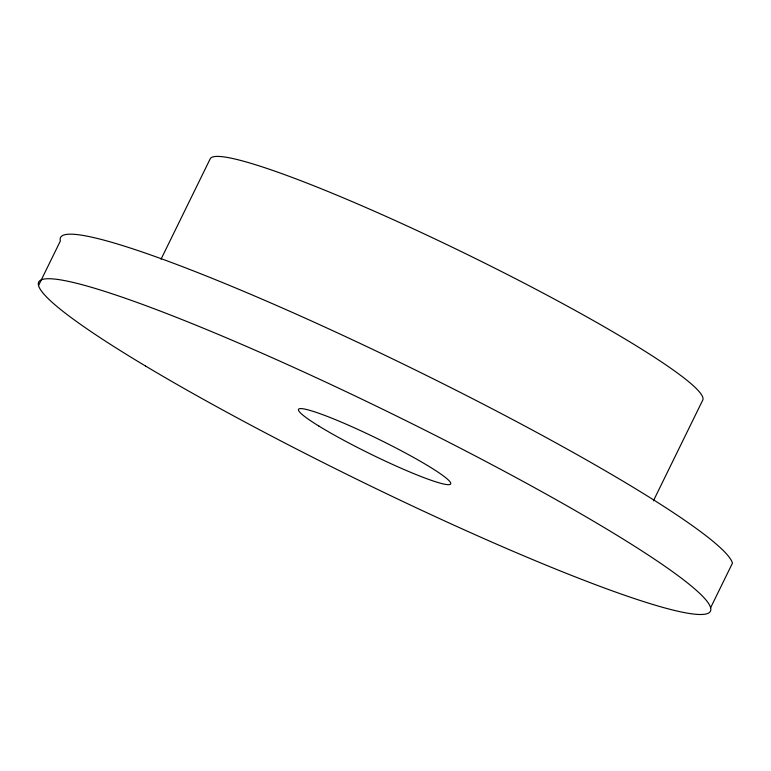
<?xml version="1.0" encoding="UTF-8"?>
<svg xmlns="http://www.w3.org/2000/svg" width="771" height="771" viewBox="0 0 771 771"><rect width="100%" height="100%" fill="white"/><g stroke="black" fill="none" stroke-linecap="round" stroke-linejoin="round"><path stroke-width="1.16" d="M38.55 285.511L60.379 240.957A374.002 37.143 26.1 0 1 384.18 354.853A374.002 37.143 26.1 0 1 732.45 563.177L710.621 607.731M161.014 259.229L209.991 159.26A274.264 27.236 26.1 0 1 464.556 253.167A274.264 27.236 26.1 0 1 702.901 399.783L653.403 500.822M318.943 426.103A84.771 8.423 26.1 0 0 447.517 484.631A84.771 8.423 26.1 0 0 357.291 429.139A84.771 8.423 26.1 0 0 318.943 426.103M145.623 366.08A374.002 37.143 26.1 0 0 702.333 614.458A374.002 37.143 26.1 0 0 275.796 359.325A374.002 37.143 26.1 0 0 145.623 366.08"/></g></svg>
